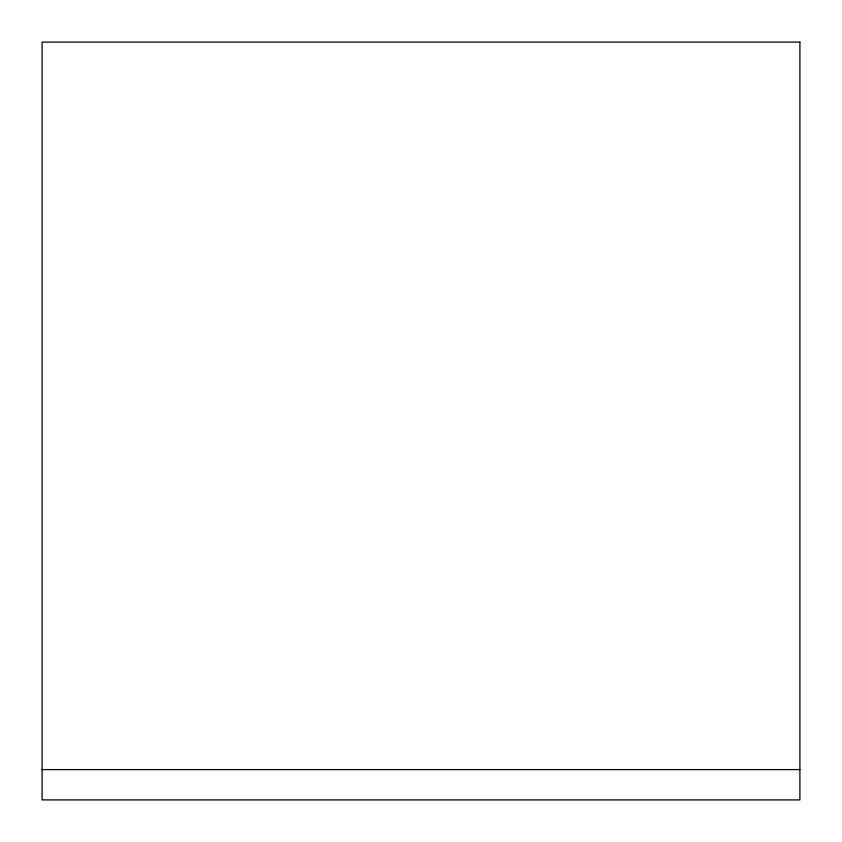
<?xml version="1.0" encoding="UTF-8"?>
<svg xmlns="http://www.w3.org/2000/svg" width="842" height="842" viewBox="0 0 842 842"><rect width="100%" height="100%" fill="white"/><g stroke="black" fill="none" stroke-linecap="round" stroke-linejoin="round"><path stroke-width="1.26" d="M42.1 769.588L799.9 769.588M799.9 42.1L42.1 42.1L42.1 799.9L799.9 799.9L799.9 42.1"/></g></svg>
